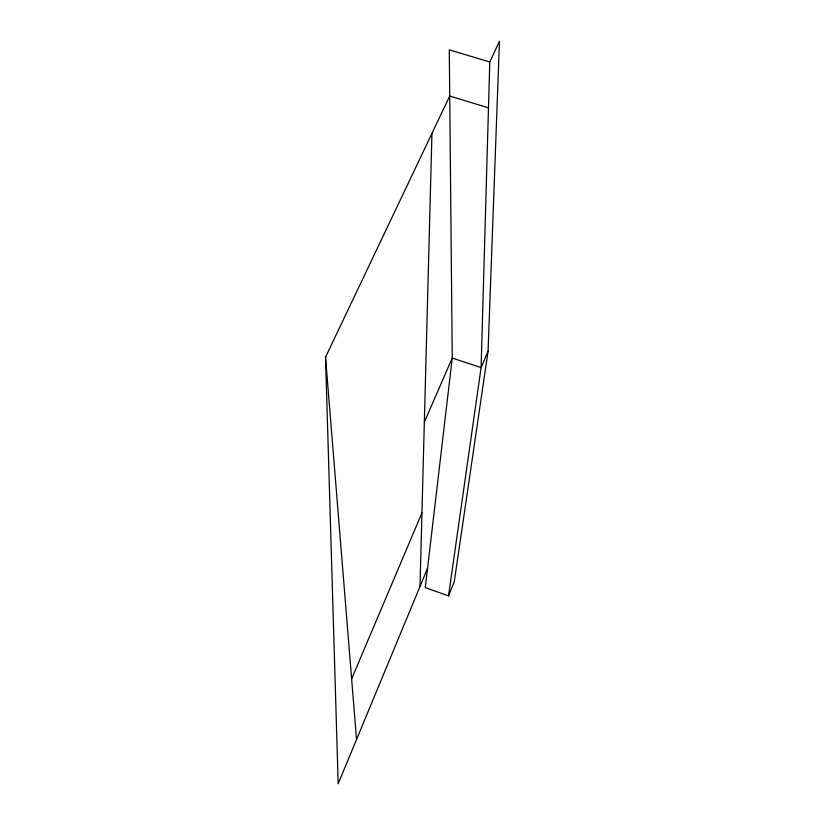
<?xml version="1.0" encoding="UTF-8"?>
<svg xmlns="http://www.w3.org/2000/svg" width="825" height="825" viewBox="0 0 825 825"><rect width="100%" height="100%" fill="white"/><g stroke="black" fill="none" stroke-linecap="round" stroke-linejoin="round"><path stroke-width="1.24" d="M420.007 586.472L431.949 133.413M489.782 62.009L481.099 367.61L448.501 595.908L425.287 587.617L452.244 358.029L449.285 49.83L489.782 62.009L499.476 41.25L488.07 351.192L454.266 581.677L448.501 595.908M427.556 568.27L338.178 783.75L325.524 357.204L449.728 96.03L488.483 107.858M488.07 351.192L481.099 367.61L452.244 358.029L424.339 422.194M351.636 678.923L421.946 512.892M325.524 357.204L356.544 739.468"/></g></svg>
